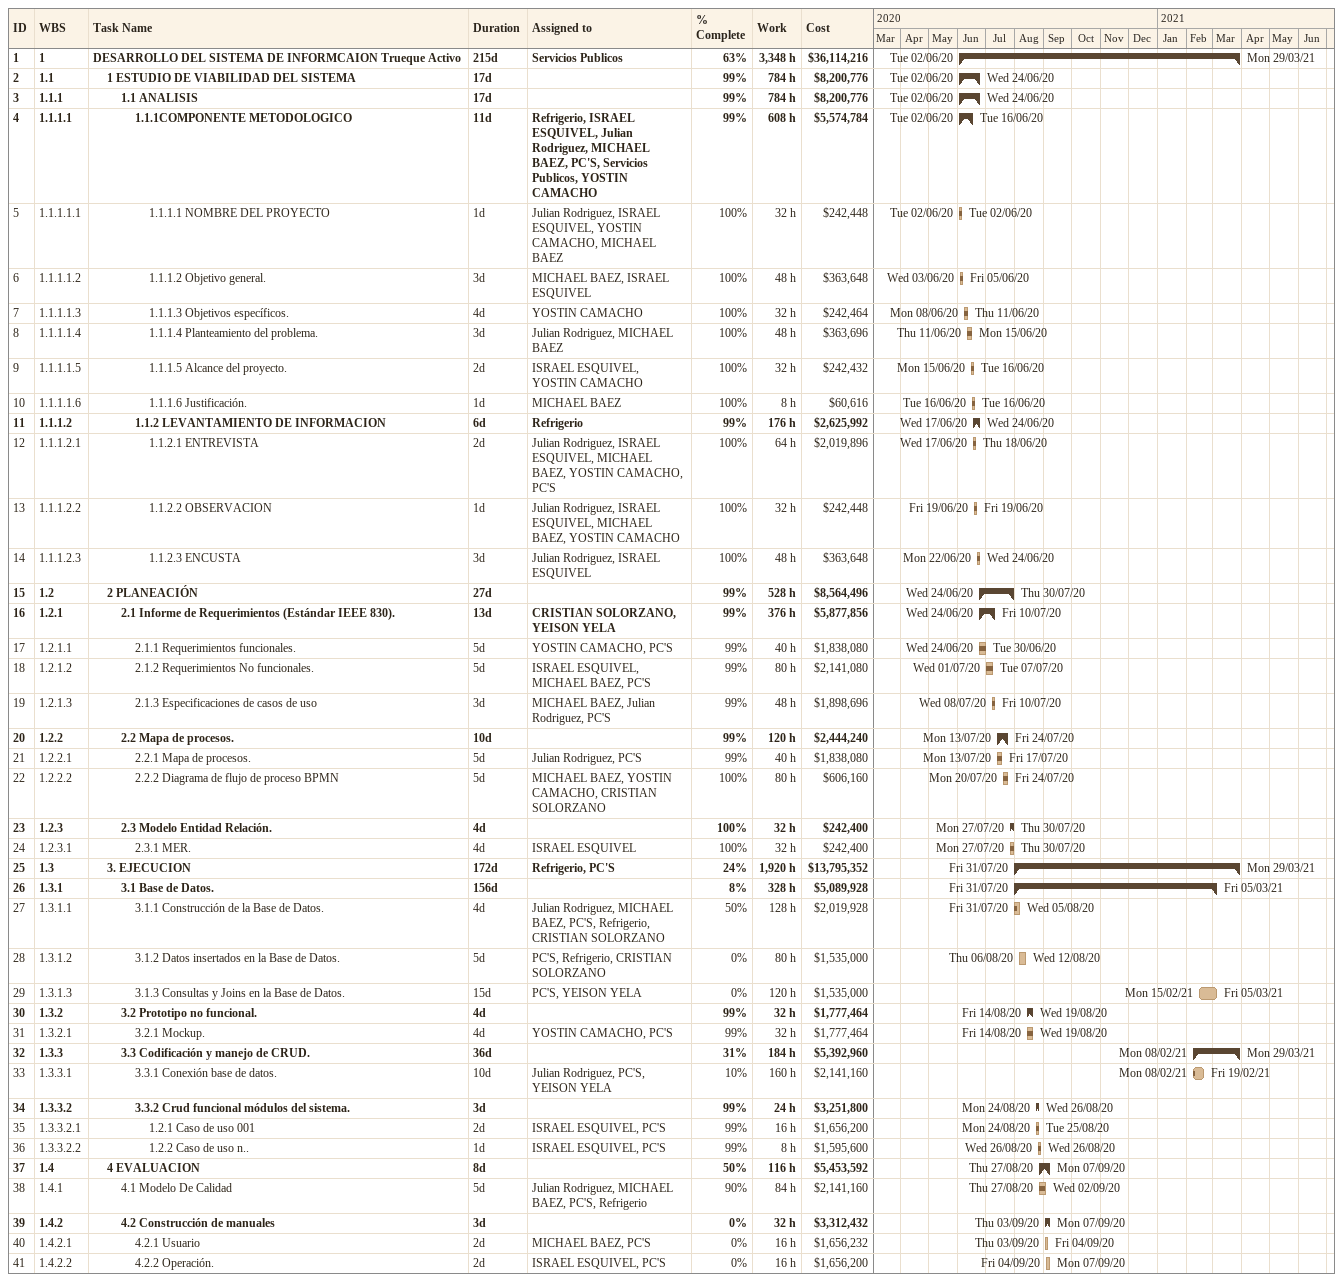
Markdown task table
| ID | WBS | Task | Duration | Start | Finish | Resources | % complete | Work (h) | Cost ($) |
|---|---|---|---|---|---|---|---|---|---|
| 1 | 1 | **DESARROLLO DEL SISTEMA DE INFORMCAION Trueque Activo** | 215d | 2020-06-02 | 2021-03-29 | Servicios Publicos | 63 | 3348 | 36114216 |
| 2 | 1.1 | **1 ESTUDIO DE VIABILIDAD DEL SISTEMA** | 17d | 2020-06-02 | 2020-06-24 |  | 99 | 784 | 8200776 |
| 3 | 1.1.1 | **1.1 ANALISIS** | 17d | 2020-06-02 | 2020-06-24 |  | 99 | 784 | 8200776 |
| 4 | 1.1.1.1 | **1.1.1COMPONENTE METODOLOGICO** | 11d | 2020-06-02 | 2020-06-16 | Refrigerio, ISRAEL ESQUIVEL, Julian Rodriguez, MICHAEL BAEZ, PC'S, Servicios Publicos, YOSTIN CAMACHO | 99 | 608 | 5574784 |
| 5 | 1.1.1.1.1 | 1.1.1.1 NOMBRE DEL PROYECTO | 1d | 2020-06-02 | 2020-06-02 | Julian Rodriguez, ISRAEL ESQUIVEL, YOSTIN CAMACHO, MICHAEL BAEZ | 100 | 32 | 242448 |
| 6 | 1.1.1.1.2 | 1.1.1.2 Objetivo general. | 3d | 2020-06-03 | 2020-06-05 | MICHAEL BAEZ, ISRAEL ESQUIVEL | 100 | 48 | 363648 |
| 7 | 1.1.1.1.3 | 1.1.1.3 Objetivos específicos. | 4d | 2020-06-08 | 2020-06-11 | YOSTIN CAMACHO | 100 | 32 | 242464 |
| 8 | 1.1.1.1.4 | 1.1.1.4 Planteamiento del problema. | 3d | 2020-06-11 | 2020-06-15 | Julian Rodriguez, MICHAEL BAEZ | 100 | 48 | 363696 |
| 9 | 1.1.1.1.5 | 1.1.1.5 Alcance del proyecto. | 2d | 2020-06-15 | 2020-06-16 | ISRAEL ESQUIVEL, YOSTIN CAMACHO | 100 | 32 | 242432 |
| 10 | 1.1.1.1.6 | 1.1.1.6 Justificación. | 1d | 2020-06-16 | 2020-06-16 | MICHAEL BAEZ | 100 | 8 | 60616 |
| 11 | 1.1.1.2 | **1.1.2 LEVANTAMIENTO DE INFORMACION** | 6d | 2020-06-17 | 2020-06-24 | Refrigerio | 99 | 176 | 2625992 |
| 12 | 1.1.1.2.1 | 1.1.2.1 ENTREVISTA | 2d | 2020-06-17 | 2020-06-18 | Julian Rodriguez, ISRAEL ESQUIVEL, MICHAEL BAEZ, YOSTIN CAMACHO, PC'S | 100 | 64 | 2019896 |
| 13 | 1.1.1.2.2 | 1.1.2.2 OBSERVACION | 1d | 2020-06-19 | 2020-06-19 | Julian Rodriguez, ISRAEL ESQUIVEL, MICHAEL BAEZ, YOSTIN CAMACHO | 100 | 32 | 242448 |
| 14 | 1.1.1.2.3 | 1.1.2.3 ENCUSTA | 3d | 2020-06-22 | 2020-06-24 | Julian Rodriguez, ISRAEL ESQUIVEL | 100 | 48 | 363648 |
| 15 | 1.2 | **2 PLANEACIÓN** | 27d | 2020-06-24 | 2020-07-30 |  | 99 | 528 | 8564496 |
| 16 | 1.2.1 | **2.1 Informe de Requerimientos (Estándar IEEE 830).** | 13d | 2020-06-24 | 2020-07-10 | CRISTIAN SOLORZANO, YEISON YELA | 99 | 376 | 5877856 |
| 17 | 1.2.1.1 | 2.1.1 Requerimientos funcionales. | 5d | 2020-06-24 | 2020-06-30 | YOSTIN CAMACHO, PC'S | 99 | 40 | 1838080 |
| 18 | 1.2.1.2 | 2.1.2 Requerimientos No funcionales. | 5d | 2020-07-01 | 2020-07-07 | ISRAEL ESQUIVEL, MICHAEL BAEZ, PC'S | 99 | 80 | 2141080 |
| 19 | 1.2.1.3 | 2.1.3 Especificaciones de casos de uso | 3d | 2020-07-08 | 2020-07-10 | MICHAEL BAEZ, Julian Rodriguez, PC'S | 99 | 48 | 1898696 |
| 20 | 1.2.2 | **2.2 Mapa de procesos.** | 10d | 2020-07-13 | 2020-07-24 |  | 99 | 120 | 2444240 |
| 21 | 1.2.2.1 | 2.2.1 Mapa de procesos. | 5d | 2020-07-13 | 2020-07-17 | Julian Rodriguez, PC'S | 99 | 40 | 1838080 |
| 22 | 1.2.2.2 | 2.2.2 Diagrama de flujo de proceso BPMN | 5d | 2020-07-20 | 2020-07-24 | MICHAEL BAEZ, YOSTIN CAMACHO, CRISTIAN SOLORZANO | 100 | 80 | 606160 |
| 23 | 1.2.3 | **2.3 Modelo Entidad Relación.** | 4d | 2020-07-27 | 2020-07-30 |  | 100 | 32 | 242400 |
| 24 | 1.2.3.1 | 2.3.1 MER. | 4d | 2020-07-27 | 2020-07-30 | ISRAEL ESQUIVEL | 100 | 32 | 242400 |
| 25 | 1.3 | **3. EJECUCION** | 172d | 2020-07-31 | 2021-03-29 | Refrigerio, PC'S | 24 | 1920 | 13795352 |
| 26 | 1.3.1 | **3.1 Base de Datos.** | 156d | 2020-07-31 | 2021-03-05 |  | 8 | 328 | 5089928 |
| 27 | 1.3.1.1 | 3.1.1 Construcción de la Base de Datos. | 4d | 2020-07-31 | 2020-08-05 | Julian Rodriguez, MICHAEL BAEZ, PC'S, Refrigerio, CRISTIAN SOLORZANO | 50 | 128 | 2019928 |
| 28 | 1.3.1.2 | 3.1.2 Datos insertados en la Base de Datos. | 5d | 2020-08-06 | 2020-08-12 | PC'S, Refrigerio, CRISTIAN SOLORZANO | 0 | 80 | 1535000 |
| 29 | 1.3.1.3 | 3.1.3 Consultas y Joins en la Base de Datos. | 15d | 2021-02-15 | 2021-03-05 | PC'S, YEISON YELA | 0 | 120 | 1535000 |
| 30 | 1.3.2 | **3.2 Prototipo no funcional.** | 4d | 2020-08-14 | 2020-08-19 |  | 99 | 32 | 1777464 |
| 31 | 1.3.2.1 | 3.2.1 Mockup. | 4d | 2020-08-14 | 2020-08-19 | YOSTIN CAMACHO, PC'S | 99 | 32 | 1777464 |
| 32 | 1.3.3 | **3.3 Codificación y manejo de CRUD.** | 36d | 2021-02-08 | 2021-03-29 |  | 31 | 184 | 5392960 |
| 33 | 1.3.3.1 | 3.3.1 Conexión base de datos. | 10d | 2021-02-08 | 2021-02-19 | Julian Rodriguez, PC'S, YEISON YELA | 10 | 160 | 2141160 |
| 34 | 1.3.3.2 | **3.3.2 Crud funcional módulos del sistema.** | 3d | 2020-08-24 | 2020-08-26 |  | 99 | 24 | 3251800 |
| 35 | 1.3.3.2.1 | 1.2.1 Caso de uso 001 | 2d | 2020-08-24 | 2020-08-25 | ISRAEL ESQUIVEL, PC'S | 99 | 16 | 1656200 |
| 36 | 1.3.3.2.2 | 1.2.2 Caso de uso n.. | 1d | 2020-08-26 | 2020-08-26 | ISRAEL ESQUIVEL, PC'S | 99 | 8 | 1595600 |
| 37 | 1.4 | **4 EVALUACION** | 8d | 2020-08-27 | 2020-09-07 |  | 50 | 116 | 5453592 |
| 38 | 1.4.1 | 4.1 Modelo De Calidad | 5d | 2020-08-27 | 2020-09-02 | Julian Rodriguez, MICHAEL BAEZ, PC'S, Refrigerio | 90 | 84 | 2141160 |
| 39 | 1.4.2 | **4.2 Construcción de manuales** | 3d | 2020-09-03 | 2020-09-07 |  | 0 | 32 | 3312432 |
| 40 | 1.4.2.1 | 4.2.1 Usuario | 2d | 2020-09-03 | 2020-09-04 | MICHAEL BAEZ, PC'S | 0 | 16 | 1656232 |
| 41 | 1.4.2.2 | 4.2.2 Operación. | 2d | 2020-09-04 | 2020-09-07 | ISRAEL ESQUIVEL, PC'S | 0 | 16 | 1656200 |
